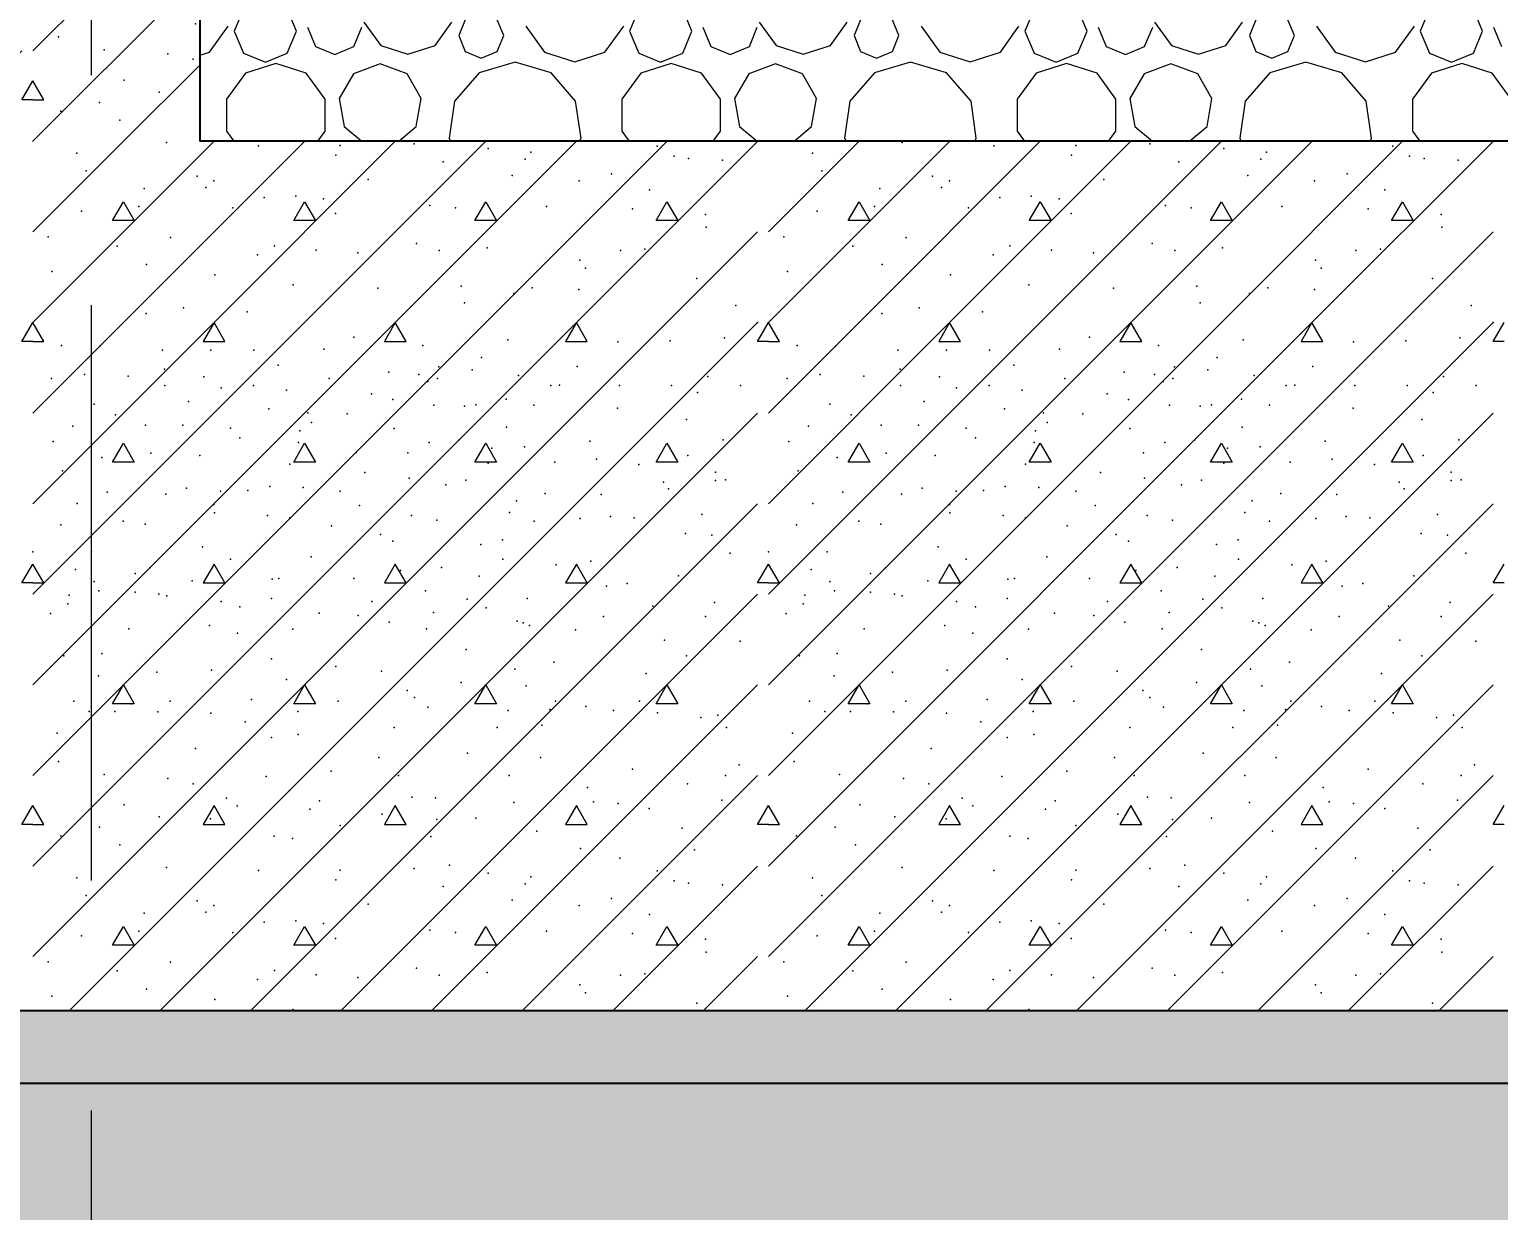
# Model space of a CAD drawing. Header units: millimetres. Extents: x 18162 to 7085488, y 72188 to 247925.
# Drawn here: x 4263528 to 4265555, y 98527 to 100157 of the extents above; entities that cross this region are included whole.
import ezdxf
from ezdxf.enums import TextEntityAlignment as Align

# ---------------------------------------------------------------- set-up
doc = ezdxf.new("R2010")
doc.units = ezdxf.units.MM
doc.header["$MEASUREMENT"] = 0
doc.linetypes.add('Double Dashed', pattern=[1093.611073, 529.166651, -211.666656, 141.111112, -211.666656])
for name, color, linetype in [('Drawing & Figure', 7, 'Continuous'), ('Structural - Bearing', 7, 'Continuous'), ('Structural - Grid', 7, 'Continuous')]:
    doc.layers.add(name, color=color, linetype=linetype)
doc.styles.add('GENERATED_STYLE_3', font='', dxfattribs={"width": 0.8})
doc.styles.get('GENERATED_STYLE_3').set_extended_font_data('ISOCPEUR MON')
doc.dimstyles.new('GENERATED_STYLE__12', dxfattribs={"dimtxt": 330.000007, "dimasz": 171, "dimexe": 0.18, "dimexo": 150, "dimgap": 0, "dimtad": 1, "dimdec": 0, "dimzin": 0, "dimdsep": 46, "dimtxsty": 'GENERATED_STYLE_3', "dimblk": 'ARROWHEAD_2', "dimblk1": 'ARROWHEAD_2', "dimblk2": 'ARROWHEAD_2', "dimcen": 0.09, "dimclrd": 13, "dimclre": 13, "dimclrt": 13, "dimadec": 0, "dimazin": 0, "dimtfac": 1, "dimtdec": 4, "dimtmove": 0, "dimatfit": 3, "dimfxl": 1, "dimtolj": 1, "dimtzin": 0, "dimarcsym": 0})

# ---------------------------------------------------------------- blocks, each defined once
blk = doc.blocks.new('*X1259', base_point=(4294986.6, 104752.7))
at = {"layer": 'Structural - Bearing', "color": 7, "linetype": 'Continuous', "lineweight": 9}
for p, q in [((4263463.1, 100198), (4263467.8, 100202.7)), ((4263532.8, 100127.6), (4263607.9, 100202.7)), ((4263532.9, 100002.7), (4263732.9, 100202.7)), ((4263463.1, 100073), (4263517.7, 100127.6)), ((4263657.9, 100002.7), (4263763.1, 100107.9)), ((4263517.7, 100060), (4263532.8, 100086)), ((4263547.9, 100060), (4263532.8, 100086)), ((4263532.8, 100060), (4263517.7, 100060)), ((4263532.8, 100060), (4263547.9, 100060))]:
    blk.add_line(p, q, dxfattribs=at)
for p in [(4263475.1, 100193.9), (4263566.1, 100186.2), (4263757.1, 100165), (4263492.2, 100142.4), (4263568, 100146.8), (4263473.5, 100127.5), (4263631, 100129), (4263719.2, 100123.4), (4263754.1, 100116.2), (4263468.6, 100093.4), (4263658.8, 100087.3), (4263707.2, 100070.3), (4263571.3, 100044.2), (4263624.8, 100056.4), (4263653, 100032)]:
    blk.add_point(p, dxfattribs=at)
blk = doc.blocks.new('*X1456', base_point=(4294986.6, 104752.7))
at = {"layer": 'Structural - Bearing', "color": 7, "linetype": 'Continuous', "lineweight": 9}
for p, q in [((4263532.8, 99877.6), (4263657.9, 100002.7)), ((4263532.8, 100002.6), (4263532.9, 100002.7)), ((4263532.8, 99752.6), (4263782.9, 100002.7)), ((4263657.8, 99752.6), (4263907.9, 100002.7)), ((4263782.8, 99752.6), (4264032.9, 100002.7)), ((4263907.8, 99752.6), (4264157.9, 100002.7)), ((4264032.8, 99752.6), (4264282.9, 100002.7)), ((4264157.8, 99752.6), (4264407.9, 100002.7)), ((4264282.8, 99752.6), (4264532.8, 100002.6)), ((4264547.9, 99877.6), (4264673, 100002.7)), ((4264547.9, 100002.6), (4264548, 100002.7)), ((4264547.9, 99752.6), (4264798, 100002.7)), ((4264672.9, 99752.6), (4264923, 100002.7)), ((4264797.9, 99752.6), (4265048, 100002.7)), ((4264922.9, 99752.6), (4265173, 100002.7)), ((4265047.9, 99752.6), (4265298, 100002.7)), ((4265172.9, 99752.6), (4265423, 100002.7)), ((4265297.9, 99752.6), (4265547.9, 100002.6)), ((4263642.7, 99893.3), (4263657.8, 99919.3)), ((4263657.8, 99919.3), (4263672.7, 99893.3)), ((4263892.7, 99893.3), (4263907.8, 99919.3)), ((4263907.8, 99919.3), (4263922.7, 99893.3)), ((4264142.7, 99893.3), (4264157.8, 99919.3)), ((4264157.8, 99919.3), (4264172.7, 99893.3)), ((4264392.7, 99893.3), (4264407.8, 99919.3)), ((4264407.8, 99919.3), (4264422.7, 99893.3)), ((4264657.8, 99893.3), (4264672.9, 99919.3)), ((4264672.9, 99919.3), (4264687.8, 99893.3)), ((4264907.8, 99893.3), (4264922.9, 99919.3)), ((4264922.9, 99919.3), (4264937.8, 99893.3)), ((4265157.8, 99893.3), (4265172.9, 99919.3)), ((4265172.9, 99919.3), (4265187.8, 99893.3)), ((4265407.8, 99893.3), (4265422.9, 99919.3)), ((4265422.9, 99919.3), (4265437.8, 99893.3)), ((4263672.7, 99893.3), (4263642.7, 99893.3)), ((4263922.7, 99893.3), (4263892.7, 99893.3)), ((4264172.7, 99893.3), (4264142.7, 99893.3)), ((4264422.7, 99893.3), (4264392.7, 99893.3)), ((4264407.8, 99752.6), (4264532.8, 99877.6)), ((4264687.8, 99893.3), (4264657.8, 99893.3)), ((4264937.8, 99893.3), (4264907.8, 99893.3)), ((4265187.8, 99893.3), (4265157.8, 99893.3)), ((4265437.8, 99893.3), (4265407.8, 99893.3)), ((4265422.9, 99752.6), (4265547.9, 99877.6)), ((4263517.7, 99726.6), (4263532.8, 99752.6)), ((4263532.8, 98877.6), (4264407.8, 99752.6)), ((4263532.8, 99002.6), (4264282.8, 99752.6)), ((4263532.8, 99627.6), (4263657.8, 99752.6)), ((4263532.8, 99127.6), (4264157.8, 99752.6)), ((4263532.8, 99252.6), (4264032.8, 99752.6)), ((4263532.8, 99377.6), (4263907.8, 99752.6)), ((4263532.8, 99502.6), (4263782.8, 99752.6)), ((4263547.9, 99726.6), (4263532.8, 99752.6)), ((4263582.9, 98802.7), (4264532.8, 99752.6)), ((4263782.8, 99752.6), (4263767.9, 99726.6)), ((4263797.9, 99726.6), (4263782.8, 99752.6)), ((4264032.8, 99752.6), (4264017.9, 99726.6)), ((4264047.9, 99726.6), (4264032.8, 99752.6)), ((4264282.8, 99752.6), (4264267.9, 99726.6)), ((4264297.9, 99726.6), (4264282.8, 99752.6)), ((4264532.8, 99726.6), (4264547.9, 99752.6)), ((4264547.9, 98877.6), (4265422.9, 99752.6)), ((4264547.9, 99002.6), (4265297.9, 99752.6)), ((4264547.9, 99627.6), (4264672.9, 99752.6)), ((4264547.9, 99127.6), (4265172.9, 99752.6)), ((4264547.9, 99252.6), (4265047.9, 99752.6)), ((4264547.9, 99377.6), (4264922.9, 99752.6)), ((4264547.9, 99502.6), (4264797.9, 99752.6)), ((4264563.1, 99726.6), (4264547.9, 99752.6)), ((4264598, 98802.7), (4265547.9, 99752.6)), ((4264797.9, 99752.6), (4264783, 99726.6)), ((4264813.1, 99726.6), (4264797.9, 99752.6)), ((4265047.9, 99752.6), (4265033, 99726.6)), ((4265063.1, 99726.6), (4265047.9, 99752.6)), ((4265297.9, 99752.6), (4265283, 99726.6)), ((4265313.1, 99726.6), (4265297.9, 99752.6)), ((4265547.9, 99726.6), (4265563.1, 99752.6)), ((4263532.8, 99726.6), (4263517.7, 99726.6)), ((4263532.8, 99726.6), (4263547.9, 99726.6)), ((4263767.9, 99726.6), (4263797.9, 99726.6)), ((4264017.9, 99726.6), (4264047.9, 99726.6)), ((4264267.9, 99726.6), (4264297.9, 99726.6)), ((4264547.9, 99726.6), (4264532.8, 99726.6)), ((4264547.9, 99726.6), (4264563.1, 99726.6)), ((4264783, 99726.6), (4264813.1, 99726.6)), ((4265033, 99726.6), (4265063.1, 99726.6)), ((4265283, 99726.6), (4265313.1, 99726.6)), ((4265563.1, 99726.6), (4265547.9, 99726.6)), ((4263707.9, 98802.7), (4264532.8, 99627.6)), ((4264723, 98802.7), (4265547.9, 99627.6)), ((4263642.7, 99560), (4263657.8, 99586)), ((4263657.8, 99586), (4263672.7, 99559.9)), ((4263892.7, 99560), (4263907.8, 99586)), ((4263907.8, 99586), (4263922.7, 99559.9)), ((4264142.7, 99560), (4264157.8, 99586)), ((4264157.8, 99586), (4264172.7, 99559.9)), ((4264392.7, 99560), (4264407.8, 99586)), ((4264407.8, 99586), (4264422.7, 99559.9)), ((4264657.8, 99560), (4264672.9, 99586)), ((4264672.9, 99586), (4264687.8, 99559.9)), ((4264907.8, 99560), (4264922.9, 99586)), ((4264922.9, 99586), (4264937.8, 99559.9)), ((4265157.8, 99560), (4265172.9, 99586)), ((4265172.9, 99586), (4265187.8, 99559.9)), ((4265407.8, 99560), (4265422.9, 99586)), ((4265422.9, 99586), (4265437.8, 99559.9)), ((4263672.7, 99559.9), (4263642.7, 99560)), ((4263922.7, 99559.9), (4263892.7, 99560)), ((4264172.7, 99559.9), (4264142.7, 99560)), ((4264422.7, 99559.9), (4264392.7, 99560)), ((4264687.8, 99559.9), (4264657.8, 99560)), ((4264937.8, 99559.9), (4264907.8, 99560)), ((4265187.8, 99559.9), (4265157.8, 99560)), ((4265437.8, 99559.9), (4265407.8, 99560)), ((4263832.9, 98802.7), (4264532.8, 99502.6)), ((4264848, 98802.7), (4265547.9, 99502.6)), ((4263517.7, 99393.3), (4263532.8, 99419.3)), ((4263547.9, 99393.3), (4263532.8, 99419.3)), ((4263782.8, 99419.3), (4263767.9, 99393.3)), ((4263797.9, 99393.3), (4263782.8, 99419.3)), ((4264032.8, 99419.3), (4264017.9, 99393.3)), ((4264047.9, 99393.3), (4264032.8, 99419.3)), ((4264282.8, 99419.3), (4264267.9, 99393.3)), ((4264297.9, 99393.3), (4264282.8, 99419.3)), ((4264532.8, 99393.3), (4264547.9, 99419.3)), ((4264563.1, 99393.3), (4264547.9, 99419.3)), ((4264797.9, 99419.3), (4264783, 99393.3)), ((4264813.1, 99393.3), (4264797.9, 99419.3)), ((4265047.9, 99419.3), (4265033, 99393.3)), ((4265063.1, 99393.3), (4265047.9, 99419.3)), ((4265297.9, 99419.3), (4265283, 99393.3)), ((4265313.1, 99393.3), (4265297.9, 99419.3)), ((4265547.9, 99393.3), (4265563.1, 99419.3)), ((4263532.8, 99393.3), (4263517.7, 99393.3)), ((4263532.8, 99393.3), (4263547.9, 99393.3)), ((4263767.9, 99393.3), (4263797.9, 99393.3)), ((4264017.9, 99393.3), (4264047.9, 99393.3)), ((4264267.9, 99393.3), (4264297.9, 99393.3)), ((4264547.9, 99393.3), (4264532.8, 99393.3)), ((4264547.9, 99393.3), (4264563.1, 99393.3)), ((4264783, 99393.3), (4264813.1, 99393.3)), ((4265033, 99393.3), (4265063.1, 99393.3)), ((4265283, 99393.3), (4265313.1, 99393.3)), ((4265563.1, 99393.3), (4265547.9, 99393.3)), ((4263957.9, 98802.7), (4264532.8, 99377.6)), ((4264973, 98802.7), (4265547.9, 99377.6)), ((4263642.7, 99226.6), (4263657.8, 99252.6)), ((4263657.8, 99252.6), (4263672.7, 99226.6)), ((4263892.7, 99226.6), (4263907.8, 99252.6)), ((4263907.8, 99252.6), (4263922.7, 99226.6)), ((4264082.9, 98802.7), (4264532.8, 99252.6)), ((4264142.7, 99226.6), (4264157.8, 99252.6)), ((4264157.8, 99252.6), (4264172.7, 99226.6)), ((4264392.7, 99226.6), (4264407.8, 99252.6)), ((4264407.8, 99252.6), (4264422.7, 99226.6)), ((4264657.8, 99226.6), (4264672.9, 99252.6)), ((4264672.9, 99252.6), (4264687.8, 99226.6)), ((4264907.8, 99226.6), (4264922.9, 99252.6)), ((4264922.9, 99252.6), (4264937.8, 99226.6)), ((4265098, 98802.7), (4265547.9, 99252.6)), ((4265157.8, 99226.6), (4265172.9, 99252.6)), ((4265172.9, 99252.6), (4265187.8, 99226.6)), ((4265407.8, 99226.6), (4265422.9, 99252.6)), ((4265422.9, 99252.6), (4265437.8, 99226.6)), ((4263672.7, 99226.6), (4263642.7, 99226.6)), ((4263922.7, 99226.6), (4263892.7, 99226.6)), ((4264172.7, 99226.6), (4264142.7, 99226.6)), ((4264422.7, 99226.6), (4264392.7, 99226.6)), ((4264687.8, 99226.6), (4264657.8, 99226.6)), ((4264937.8, 99226.6), (4264907.8, 99226.6)), ((4265187.8, 99226.6), (4265157.8, 99226.6)), ((4265437.8, 99226.6), (4265407.8, 99226.6)), ((4264207.9, 98802.7), (4264532.8, 99127.6)), ((4265223, 98802.7), (4265547.9, 99127.6)), ((4263517.7, 99060), (4263532.8, 99086)), ((4263547.9, 99060), (4263532.8, 99086)), ((4263782.8, 99086), (4263767.9, 99059.9)), ((4263797.9, 99060), (4263782.8, 99086)), ((4264032.8, 99086), (4264017.9, 99059.9)), ((4264047.9, 99060), (4264032.8, 99086)), ((4264282.8, 99086), (4264267.9, 99059.9)), ((4264297.9, 99060), (4264282.8, 99086)), ((4264532.8, 99060), (4264547.9, 99086)), ((4264563.1, 99060), (4264547.9, 99086)), ((4264797.9, 99086), (4264783, 99059.9)), ((4264813.1, 99060), (4264797.9, 99086)), ((4265047.9, 99086), (4265033, 99059.9)), ((4265063.1, 99060), (4265047.9, 99086)), ((4265297.9, 99086), (4265283, 99059.9)), ((4265313.1, 99060), (4265297.9, 99086)), ((4265547.9, 99060), (4265563.1, 99086)), ((4263532.8, 99059.9), (4263517.7, 99060)), ((4263532.8, 99059.9), (4263547.9, 99060)), ((4263767.9, 99059.9), (4263797.9, 99060)), ((4264017.9, 99059.9), (4264047.9, 99060)), ((4264267.9, 99059.9), (4264297.9, 99060)), ((4264547.9, 99059.9), (4264532.8, 99060)), ((4264547.9, 99059.9), (4264563.1, 99060)), ((4264783, 99059.9), (4264813.1, 99060)), ((4265033, 99059.9), (4265063.1, 99060)), ((4265283, 99059.9), (4265313.1, 99060)), ((4265563.1, 99059.9), (4265547.9, 99060)), ((4264332.9, 98802.7), (4264532.8, 99002.6)), ((4265348, 98802.7), (4265547.9, 99002.6)), ((4263642.7, 98893.3), (4263657.8, 98919.3)), ((4263657.8, 98919.3), (4263672.7, 98893.3)), ((4263892.7, 98893.3), (4263907.8, 98919.3)), ((4263907.8, 98919.3), (4263922.7, 98893.3)), ((4264142.7, 98893.3), (4264157.8, 98919.3)), ((4264157.8, 98919.3), (4264172.7, 98893.3)), ((4264392.7, 98893.3), (4264407.8, 98919.3)), ((4264407.8, 98919.3), (4264422.7, 98893.3)), ((4264657.8, 98893.3), (4264672.9, 98919.3)), ((4264672.9, 98919.3), (4264687.8, 98893.3)), ((4264907.8, 98893.3), (4264922.9, 98919.3)), ((4264922.9, 98919.3), (4264937.8, 98893.3)), ((4265157.8, 98893.3), (4265172.9, 98919.3)), ((4265172.9, 98919.3), (4265187.8, 98893.3)), ((4265407.8, 98893.3), (4265422.9, 98919.3)), ((4265422.9, 98919.3), (4265437.8, 98893.3)), ((4263672.7, 98893.3), (4263642.7, 98893.3)), ((4263922.7, 98893.3), (4263892.7, 98893.3)), ((4264172.7, 98893.3), (4264142.7, 98893.3)), ((4264422.7, 98893.3), (4264392.7, 98893.3)), ((4264687.8, 98893.3), (4264657.8, 98893.3)), ((4264937.8, 98893.3), (4264907.8, 98893.3)), ((4265187.8, 98893.3), (4265157.8, 98893.3)), ((4265437.8, 98893.3), (4265407.8, 98893.3)), ((4264457.9, 98802.7), (4264532.8, 98877.6)), ((4265473, 98802.7), (4265547.9, 98877.6))]:
    blk.add_line(p, q, dxfattribs=at)
for p in [(4263717.4, 100000.9), (4264059.1, 99999.2), (4264732.5, 100000.9), (4265074.2, 99999.2), (4263593.6, 99986.2), (4263844, 99996.6), (4263950.9, 99983.8), (4263957, 99996.9), (4264161, 99993), (4264212.2, 99978.1), (4264219.8, 99987.8), (4264394.4, 99996.1), (4264417.6, 99982.2), (4264437.7, 99979.1), (4264484.5, 99976.9), (4264608.7, 99986.2), (4264859.1, 99996.6), (4264966, 99983.8), (4264972.2, 99996.9), (4265176.2, 99993), (4265227.3, 99978.1), (4265235, 99987.8), (4265409.5, 99996.1), (4265432.7, 99982.2), (4265452.8, 99979.1), (4265499.6, 99976.9), (4263606.3, 99962.1), (4264099.2, 99974.5), (4264331.2, 99957.9), (4264621.4, 99962.1), (4265114.4, 99974.5), (4265346.3, 99957.9), (4263686.2, 99937.5), (4263759.3, 99954.4), (4263771.6, 99939), (4263782.4, 99948.2), (4263995.7, 99949.8), (4264194.1, 99955.4), (4264286.5, 99948.3), (4264701.4, 99937.5), (4264774.4, 99954.4), (4264786.8, 99939), (4264797.6, 99948.2), (4265010.8, 99949.8), (4265209.3, 99955.4), (4265301.6, 99948.3), (4263852, 99925), (4263895.5, 99926.8), (4263933.9, 99923.5), (4264383.6, 99935.9), (4264867.1, 99925), (4264910.6, 99926.8), (4264949, 99923.5), (4265398.7, 99935.9), (4263600.1, 99906.4), (4263678.9, 99912.7), (4263808.7, 99911.1), (4263950.6, 99902.9), (4264080.7, 99914.2), (4264116.2, 99911.1), (4264241.4, 99912.7), (4264360.4, 99909.6), (4264460.8, 99901.9), (4264615.2, 99906.4), (4264694, 99912.7), (4264823.8, 99911.1), (4264965.7, 99902.9), (4265095.8, 99914.2), (4265131.4, 99911.1), (4265256.5, 99912.7), (4265375.5, 99909.6), (4265476, 99901.9), (4264462.1, 99884), (4265477.2, 99884), (4263554, 99870.7), (4263649.3, 99857.8), (4263722.7, 99869.9), (4263866.1, 99858.4), (4264062.1, 99861.7), (4264159.5, 99855.5), (4264569.1, 99870.7), (4264664.4, 99857.8), (4264737.9, 99869.9), (4264881.2, 99858.4), (4265077.3, 99861.7), (4265174.6, 99855.5), (4263842.7, 99846.2), (4263923.6, 99852.6), (4263981.4, 99848.8), (4264093.6, 99852), (4264093.6, 99852), (4264287.8, 99838.5), (4264343.5, 99852), (4264377.4, 99854), (4264857.8, 99846.2), (4264938.7, 99852.6), (4264996.5, 99848.8), (4265108.7, 99852), (4265108.7, 99852), (4265302.9, 99838.5), (4265358.6, 99852), (4265392.5, 99854), (4263559.1, 99823), (4263689.8, 99832.7), (4263783.9, 99818.4), (4264295.5, 99827.7), (4264574.3, 99823), (4264704.9, 99832.7), (4264799, 99818.4), (4265310.6, 99827.7), (4263892.2, 99804.5), (4264008.8, 99799.9), (4264124, 99803), (4264221.9, 99800.7), (4264286.2, 99798.3), (4264449.2, 99813.5), (4264907.3, 99804.5), (4265023.9, 99799.9), (4265139.1, 99803), (4265237, 99800.7), (4265301.3, 99798.3), (4265464.4, 99813.5), (4264128.6, 99779.8), (4264196.5, 99792.7), (4264502.7, 99776.2), (4265143.7, 99779.8), (4265211.6, 99792.7), (4265517.8, 99776.2), (4263689.2, 99765.1), (4263740.7, 99772.8), (4263828.3, 99767.6), (4264704.3, 99765.1), (4264755.8, 99772.8), (4264843.4, 99767.6), (4263532.8, 99752.6), (4263532.8, 99752.6), (4263532.8, 99752.6), (4264532.8, 99752.6), (4264532.8, 99752.6), (4264532.8, 99752.6), (4264547.9, 99752.6), (4264547.9, 99752.6), (4264547.9, 99752.6), (4265547.9, 99752.6), (4265547.9, 99752.6), (4265547.9, 99752.6), (4263572.4, 99720.9), (4263625, 99719.8), (4263711.5, 99714.5), (4263778.5, 99714.5), (4263837.7, 99714.5), (4263934.3, 99715.8), (4263975.6, 99732.5), (4264070.9, 99720.9), (4264188, 99728.6), (4264340, 99726), (4264412.2, 99727.2), (4264487.1, 99731.7), (4264587.6, 99720.9), (4264640.2, 99719.8), (4264726.6, 99714.5), (4264793.6, 99714.5), (4264852.8, 99714.5), (4264949.4, 99715.8), (4264990.7, 99732.5), (4265086, 99720.9), (4265203.2, 99728.6), (4265355.1, 99726), (4265427.3, 99727.2), (4265502.2, 99731.7), (4263871.2, 99693.9), (4264151.9, 99704.2), (4264886.3, 99693.9), (4265167.1, 99704.2), (4263558.4, 99675.5), (4263604.2, 99680.7), (4263664.2, 99678.7), (4263714.4, 99688.4), (4263768.6, 99677.6), (4263941.6, 99675.5), (4264023.8, 99684.1), (4264065.2, 99680.7), (4264091, 99675.5), (4264093.1, 99691.5), (4264139, 99687.4), (4264203, 99679.4), (4264284, 99692), (4264464.4, 99678.1), (4264573.6, 99675.5), (4264619.3, 99680.7), (4264679.3, 99678.7), (4264729.6, 99688.4), (4264783.7, 99677.6), (4264956.7, 99675.5), (4265038.9, 99684.1), (4265080.4, 99680.7), (4265106.1, 99675.5), (4265108.2, 99691.5), (4265154.2, 99687.4), (4265218.1, 99679.4), (4265299.1, 99692), (4265479.5, 99678.1), (4263714.9, 99665.9), (4263792.4, 99662.6), (4263837.3, 99665.9), (4263882.8, 99659.1), (4264000.1, 99654.3), (4264077.6, 99671.4), (4264247.4, 99665.9), (4264259.4, 99666), (4264342.1, 99665.9), (4264414.2, 99665.9), (4264450, 99656), (4264509.2, 99665.8), (4264730.1, 99665.9), (4264807.5, 99662.6), (4264852.4, 99665.9), (4264897.9, 99659.1), (4265015.2, 99654.3), (4265092.7, 99671.4), (4265262.5, 99665.9), (4265274.5, 99666), (4265357.2, 99665.9), (4265429.3, 99665.9), (4265465.1, 99656), (4265524.3, 99665.8), (4263617.5, 99639.8), (4263747.6, 99643.7), (4263858.3, 99633.4), (4264029.5, 99646.6), (4264086.2, 99638.5), (4264128.6, 99637.4), (4264144, 99639), (4264185.8, 99646.7), (4264224, 99638.5), (4264339.5, 99634.3), (4264632.6, 99639.8), (4264762.7, 99643.7), (4264873.4, 99633.4), (4265044.6, 99646.6), (4265101.4, 99638.5), (4265143.7, 99637.4), (4265159.2, 99639), (4265200.9, 99646.7), (4265239.2, 99638.5), (4265354.6, 99634.3), (4263646.7, 99625.3), (4263912.2, 99628.2), (4263917.3, 99614.6), (4263966.3, 99626.6), (4264434.6, 99618.9), (4264661.8, 99625.3), (4264927.4, 99628.2), (4264932.4, 99614.6), (4264981.5, 99626.6), (4265449.7, 99618.9), (4263587.9, 99609.8), (4263688.2, 99611.2), (4263739.9, 99610.8), (4263805.6, 99606.9), (4263818.5, 99593.4), (4263901.4, 99603.4), (4264031.2, 99606.5), (4264186.5, 99608.2), (4264603, 99609.8), (4264703.3, 99611.2), (4264755, 99610.8), (4264820.7, 99606.9), (4264833.6, 99593.4), (4264916.6, 99603.4), (4265046.4, 99606.5), (4265201.6, 99608.2), (4263560.8, 99588.3), (4263695.4, 99572.2), (4263899.5, 99587), (4263978.7, 99573.5), (4264050.2, 99572.8), (4264079.8, 99587), (4264121, 99590.8), (4264166.1, 99579.3), (4264211.2, 99581.2), (4264301.2, 99588.9), (4264485.5, 99590.9), (4264576, 99588.3), (4264710.5, 99572.2), (4264914.7, 99587), (4264993.8, 99573.5), (4265065.3, 99572.8), (4265094.9, 99587), (4265136.2, 99590.8), (4265181.2, 99579.3), (4265226.4, 99581.2), (4265316.3, 99588.9), (4265500.6, 99590.9), (4263627.8, 99566.4), (4263763, 99569), (4263887.5, 99557.1), (4264160.9, 99558.7), (4264252.9, 99559.9), (4264310.8, 99564.2), (4264369.1, 99556.9), (4264436.5, 99569), (4264642.9, 99566.4), (4264778.1, 99569), (4264902.7, 99557.1), (4265176.1, 99558.7), (4265268, 99559.9), (4265325.9, 99564.2), (4265384.3, 99556.9), (4265451.6, 99569), (4263573.8, 99547.8), (4263991, 99545.8), (4264051.9, 99537.7), (4264130.2, 99534.9), (4264403, 99532.3), (4264474.7, 99546.2), (4264474.9, 99534.5), (4264488.7, 99535.4), (4264589, 99547.8), (4265006.1, 99545.8), (4265067, 99537.7), (4265145.4, 99534.9), (4265418.1, 99532.3), (4265489.9, 99546.2), (4265490, 99534.5), (4265503.8, 99535.4), (4263635.3, 99518.5), (4263716.2, 99515.8), (4263745, 99523.9), (4263791.7, 99520), (4263829.6, 99521), (4263859.6, 99526.5), (4263906, 99525.2), (4263957, 99519.7), (4264102.6, 99528.8), (4264239.9, 99516.9), (4264317.1, 99515.3), (4264409.8, 99523.1), (4264650.5, 99518.5), (4264731.4, 99515.8), (4264760.1, 99523.9), (4264806.8, 99520), (4264844.7, 99521), (4264874.7, 99526.5), (4264921.1, 99525.2), (4264972.2, 99519.7), (4265117.7, 99528.8), (4265255, 99516.9), (4265332.2, 99515.3), (4265425, 99523.1), (4263593.9, 99503), (4263782.4, 99501.4), (4263983.6, 99500.2), (4264190.4, 99490.6), (4264200.4, 99506.8), (4264609, 99503), (4264797.6, 99501.4), (4264998.8, 99500.2), (4265205.5, 99490.6), (4265215.6, 99506.8), (4263571.3, 99473.6), (4263657.3, 99478.3), (4263687.9, 99474.6), (4263783.2, 99490.1), (4263856.4, 99486.4), (4263887.5, 99482.9), (4263944.9, 99471.9), (4264055.3, 99486.5), (4264090.4, 99480), (4264224.4, 99478.3), (4264288, 99482.3), (4264330.1, 99484.8), (4264362.7, 99483.2), (4264362.7, 99483.2), (4264455.8, 99487.8), (4264586.4, 99473.6), (4264672.4, 99478.3), (4264703, 99474.6), (4264798.3, 99490.1), (4264871.6, 99486.4), (4264902.7, 99482.9), (4264960, 99471.9), (4265070.5, 99486.5), (4265105.5, 99480), (4265239.5, 99478.3), (4265303.1, 99482.3), (4265345.3, 99484.8), (4265377.9, 99483.2), (4265377.9, 99483.2), (4265471, 99487.8), (4264012.5, 99460.1), (4264029.7, 99451.1), (4264181, 99452.6), (4264433.5, 99461.7), (4264469.9, 99459.3), (4265027.6, 99460.1), (4265044.8, 99451.1), (4265196.1, 99452.6), (4265448.6, 99461.7), (4265485.1, 99459.3), (4263532.8, 99436.3), (4263613.6, 99436.3), (4263766.7, 99443), (4264150.9, 99446.2), (4264494.9, 99434.4), (4264547.9, 99436.3), (4264628.8, 99436.3), (4264781.9, 99443), (4265166, 99446.2), (4265510.1, 99434.4), (4263591.7, 99411.9), (4263694.1, 99413.9), (4263805.5, 99426), (4263917, 99429.1), (4264039.9, 99410.6), (4264096.6, 99414.4), (4264181.5, 99426), (4264254.9, 99418.3), (4264302.6, 99423.4), (4264606.9, 99411.9), (4264709.2, 99413.9), (4264820.6, 99426), (4264932.1, 99429.1), (4265055, 99410.6), (4265111.7, 99414.4), (4265196.7, 99426), (4265270.1, 99418.3), (4265317.7, 99423.4), (4263617.5, 99395.1), (4263673.8, 99406.3), (4263752.7, 99396.4), (4263863, 99398.6), (4263872.1, 99399.4), (4263975.6, 99399.4), (4264148.7, 99402.5), (4264352.8, 99392.5), (4264423.6, 99403.1), (4264632.6, 99395.1), (4264688.9, 99406.3), (4264767.8, 99396.4), (4264878.2, 99398.6), (4264887.2, 99399.4), (4264990.7, 99399.4), (4265163.8, 99402.5), (4265367.9, 99392.5), (4265438.7, 99403.1), (4263583.1, 99376.3), (4263623.9, 99382.2), (4263673.8, 99380.7), (4263706.7, 99377.8), (4263717.5, 99375.5), (4263862.2, 99371.9), (4264074.7, 99382.2), (4264132, 99371), (4264215, 99371.9), (4264324.5, 99388.7), (4264598.2, 99376.3), (4264639.1, 99382.2), (4264688.9, 99380.7), (4264721.8, 99377.8), (4264732.6, 99375.5), (4264877.3, 99371.9), (4265089.8, 99382.2), (4265147.1, 99371), (4265230.2, 99371.9), (4265339.6, 99388.7), (4263557, 99351.3), (4263580.9, 99364.6), (4263792.4, 99367.8), (4263818.5, 99360.3), (4263927.7, 99351.5), (4263981.8, 99348.4), (4264000.6, 99367.8), (4264085.8, 99352.3), (4264158.4, 99359.1), (4264388.4, 99361.4), (4264473.4, 99366.4), (4264572.1, 99351.3), (4264596, 99364.6), (4264807.5, 99367.8), (4264833.6, 99360.3), (4264942.8, 99351.5), (4264996.9, 99348.4), (4265015.8, 99367.8), (4265100.9, 99352.3), (4265173.5, 99359.1), (4265403.5, 99361.4), (4265488.6, 99366.4), (4263665, 99329.9), (4263776.3, 99334.5), (4263891.7, 99329.4), (4264024.5, 99339.1), (4264076.1, 99329.9), (4264201.2, 99340.7), (4264209.4, 99338.1), (4264218.2, 99334.5), (4264281.6, 99328.4), (4264320.2, 99347.1), (4264460.8, 99346.9), (4264680.1, 99329.9), (4264791.4, 99334.5), (4264906.8, 99329.4), (4265039.6, 99339.1), (4265091.2, 99329.9), (4265216.3, 99340.7), (4265224.6, 99338.1), (4265233.3, 99334.5), (4265296.7, 99328.4), (4265335.3, 99347.1), (4265476, 99346.9), (4263815, 99323.9), (4264404.2, 99314.2), (4264508.7, 99312.9), (4264830.1, 99323.9), (4265419.3, 99314.2), (4265523.9, 99312.9), (4263575.4, 99292.8), (4263627.8, 99296), (4263862.2, 99288.4), (4264130.5, 99301.3), (4264434.6, 99292.8), (4264590.5, 99292.8), (4264642.9, 99296), (4264877.4, 99288.4), (4265145.6, 99301.3), (4265449.7, 99292.8), (4263703.8, 99270.2), (4263779.4, 99272.7), (4263950.8, 99278), (4264014.1, 99271.5), (4264197.9, 99274.5), (4264251.8, 99284.1), (4264378.9, 99268.1), (4264718.9, 99270.2), (4264794.5, 99272.7), (4264965.9, 99278), (4265029.3, 99271.5), (4265213.1, 99274.5), (4265266.9, 99284.1), (4265394.1, 99268.1), (4263623.3, 99265), (4263882.8, 99259.9), (4264123.6, 99256), (4264213.6, 99251.1), (4264638.4, 99265), (4264897.9, 99259.9), (4265138.7, 99256), (4265228.7, 99251.1), (4263589.3, 99230.1), (4263722.2, 99230.1), (4263834.7, 99232.5), (4263954, 99230.1), (4264049.4, 99244.9), (4264059.2, 99235.4), (4264253.8, 99230.1), (4264369.7, 99230.1), (4264604.4, 99230.1), (4264737.3, 99230.1), (4264849.8, 99232.5), (4264969.1, 99230.1), (4265064.5, 99244.9), (4265074.3, 99235.4), (4265268.9, 99230.1), (4265384.8, 99230.1), (4263610.6, 99215.8), (4263645.8, 99216.1), (4263669, 99226.4), (4263705.2, 99215.6), (4263778.5, 99213.5), (4263898.2, 99216.1), (4264077.9, 99221.9), (4264188.9, 99217.1), (4264246, 99218.6), (4264295.9, 99222.8), (4264334.1, 99217.1), (4264394.8, 99214), (4264454.7, 99207.8), (4264478.1, 99210.8), (4264625.8, 99215.8), (4264661, 99216.1), (4264684.1, 99226.4), (4264720.3, 99215.6), (4264793.6, 99213.5), (4264913.4, 99216.1), (4265093.1, 99221.9), (4265204, 99217.1), (4265261.2, 99218.6), (4265311, 99222.8), (4265349.2, 99217.1), (4265409.9, 99214), (4265469.8, 99207.8), (4265493.2, 99210.8), (4263566.1, 99186.2), (4263825.7, 99201.6), (4264031.2, 99193.9), (4264173.4, 99194), (4264235.2, 99197), (4264490.2, 99193.9), (4264581.2, 99186.2), (4264840.8, 99201.6), (4265046.4, 99193.9), (4265188.6, 99194), (4265250.3, 99197), (4265505.3, 99193.9), (4263862.2, 99180.1), (4263898.7, 99184.3), (4264877.4, 99180.1), (4264913.9, 99184.3), (4263568, 99146.7), (4263757.1, 99165), (4264010.3, 99152.2), (4264132.7, 99158.6), (4264233.5, 99152.2), (4264583.2, 99146.7), (4264772.2, 99165), (4265025.5, 99152.2), (4265147.8, 99158.6), (4265248.7, 99152.2), (4263631, 99129), (4263854.7, 99126.4), (4263944.6, 99133.7), (4264037.4, 99127.5), (4264190.1, 99127.4), (4264360.2, 99136.1), (4264488.7, 99127.5), (4264507.3, 99142.4), (4264646.1, 99129), (4264869.9, 99126.4), (4264959.7, 99133.7), (4265052.5, 99127.5), (4265205.2, 99127.4), (4265375.3, 99136.1), (4265503.8, 99127.5), (4265522.4, 99142.4), (4263719.2, 99123.4), (4263754.1, 99116.2), (4263886, 99105.8), (4264298.1, 99111), (4264436, 99116.2), (4264734.4, 99123.4), (4264769.2, 99116.2), (4264901.1, 99105.8), (4265313.3, 99111), (4265451.1, 99116.2), (4263658.8, 99087.3), (4263800, 99096.3), (4263814.8, 99085.9), (4263928.5, 99092.4), (4264055.9, 99097.6), (4264088.4, 99096.6), (4264196.6, 99090.4), (4264306.5, 99091.2), (4264340.3, 99088.8), (4264483.7, 99093.4), (4264673.9, 99087.3), (4264815.1, 99096.3), (4264829.9, 99085.9), (4264943.6, 99092.4), (4265071, 99097.6), (4265103.5, 99096.6), (4265211.7, 99090.4), (4265321.6, 99091.2), (4265355.4, 99088.8), (4265498.9, 99093.4), (4263707.2, 99070.3), (4263778, 99067.8), (4263915, 99080.9), (4264015, 99074.1), (4264090.4, 99066.7), (4264144, 99068.7), (4264383.3, 99081.8), (4264722.3, 99070.3), (4264793.1, 99067.8), (4264930.1, 99080.9), (4265030.1, 99074.1), (4265105.6, 99066.7), (4265159.2, 99068.7), (4265398.4, 99081.8), (4263624.8, 99056.4), (4263957, 99058.7), (4264228.1, 99050.6), (4264428.7, 99055.1), (4264428.7, 99055.1), (4264639.9, 99056.4), (4264972.2, 99058.7), (4265243.3, 99050.6), (4265443.8, 99055.1), (4265443.8, 99055.1), (4263571.3, 99044.2), (4263653, 99032), (4263865.9, 99043.9), (4263891.2, 99040.5), (4264082, 99043.2), (4264288.3, 99026.6), (4264446, 99025), (4264586.4, 99044.2), (4264668.1, 99032), (4264881, 99043.9), (4264906.3, 99040.5), (4265097.1, 99043.2), (4265303.4, 99026.6), (4265461.2, 99025), (4264107.5, 99003.7), (4264343, 99013.7), (4265122.6, 99003.7), (4265358.1, 99013.7), (4263593.6, 98986.2), (4263717.4, 99000.8), (4263844, 98996.5), (4263950.9, 98983.8), (4263957, 98996.8), (4264059.1, 98999.2), (4264161, 98993), (4264219.8, 98987.7), (4264394.4, 98996.1), (4264608.7, 98986.2), (4264732.5, 99000.8), (4264859.1, 98996.5), (4264966, 98983.8), (4264972.2, 98996.8), (4265074.2, 98999.2), (4265176.2, 98993), (4265235, 98987.7), (4265409.5, 98996.1), (4264099.2, 98974.5), (4264212.2, 98978.1), (4264417.6, 98982.2), (4264437.7, 98979.1), (4264484.5, 98976.9), (4265114.4, 98974.5), (4265227.3, 98978.1), (4265432.7, 98982.2), (4265452.8, 98979.1), (4265499.6, 98976.9), (4263606.3, 98962.1), (4263759.3, 98954.4), (4263782.4, 98948.2), (4263995.7, 98949.8), (4264194.1, 98955.4), (4264286.5, 98948.3), (4264331.2, 98957.9), (4264621.4, 98962.1), (4264774.4, 98954.4), (4264797.6, 98948.2), (4265010.8, 98949.8), (4265209.3, 98955.4), (4265301.6, 98948.3), (4265346.3, 98957.9), (4263686.2, 98937.5), (4263771.6, 98938.9), (4263852, 98925), (4263895.5, 98926.8), (4263933.9, 98923.5), (4264383.6, 98935.9), (4264701.4, 98937.5), (4264786.8, 98938.9), (4264867.1, 98925), (4264910.6, 98926.8), (4264949, 98923.5), (4265398.7, 98935.9), (4263600.1, 98906.4), (4263678.9, 98912.7), (4263808.7, 98911.1), (4263950.6, 98902.8), (4264080.7, 98914.2), (4264116.2, 98911.1), (4264241.4, 98912.7), (4264360.4, 98909.6), (4264615.2, 98906.4), (4264694, 98912.7), (4264823.8, 98911.1), (4264965.7, 98902.8), (4265095.8, 98914.2), (4265131.4, 98911.1), (4265256.5, 98912.7), (4265375.5, 98909.6), (4264460.8, 98901.9), (4264462.1, 98884), (4265476, 98901.9), (4265477.2, 98884), (4263554, 98870.6), (4263722.7, 98869.9), (4264569.1, 98870.6), (4264737.9, 98869.9), (4263649.3, 98857.8), (4263842.7, 98846.2), (4263866.1, 98858.4), (4263923.6, 98852.6), (4263981.4, 98848.7), (4264062.1, 98861.7), (4264093.6, 98851.9), (4264093.6, 98851.9), (4264159.5, 98855.5), (4264343.5, 98851.9), (4264377.4, 98853.9), (4264664.4, 98857.8), (4264857.8, 98846.2), (4264881.2, 98858.4), (4264938.7, 98852.6), (4264996.5, 98848.7), (4265077.3, 98861.7), (4265108.7, 98851.9), (4265108.7, 98851.9), (4265174.6, 98855.5), (4265358.6, 98851.9), (4265392.5, 98853.9), (4263559.1, 98823), (4263689.8, 98832.7), (4264287.8, 98838.5), (4264295.5, 98827.7), (4264574.3, 98823), (4264704.9, 98832.7), (4265302.9, 98838.5), (4265310.6, 98827.7), (4263783.9, 98818.4), (4263892.2, 98804.5), (4264124, 98803), (4264449.2, 98813.5), (4264799, 98818.4), (4264907.3, 98804.5), (4265139.1, 98803), (4265464.4, 98813.5)]:
    blk.add_point(p, dxfattribs=at)
blk = doc.blocks.new('*X1492', base_point=(4294986.6, 104752.7))
at = {"layer": 'Structural - Bearing', "color": 7, "linetype": 'Continuous', "lineweight": 9}
for p, q in [((4263823.3, 100185), (4263810.7, 100154.7)), ((4263896.5, 100154.7), (4263883.9, 100185)), ((4264368.8, 100185), (4264356.3, 100154.7)), ((4264442, 100154.7), (4264429.5, 100185)), ((4264914.4, 100185), (4264901.8, 100154.7)), ((4264987.6, 100154.7), (4264975, 100185)), ((4265459.9, 100185), (4265447.4, 100154.7)), ((4265533.1, 100154.7), (4265520.6, 100185)), ((4263776.7, 100125.9), (4263802.5, 100161.4)), ((4263911.7, 100160), (4263922.7, 100133.4)), ((4263975.9, 100133.4), (4263986.9, 100160)), ((4263989.7, 100166.9), (4264012.9, 100135)), ((4264087.9, 100135), (4264111.1, 100166.9)), ((4264129.5, 100170.4), (4264120.4, 100148.5)), ((4264182.5, 100148.5), (4264173.4, 100170.4)), ((4264213.1, 100161.4), (4264238.9, 100125.9)), ((4264322.3, 100125.9), (4264348.1, 100161.4)), ((4264457.3, 100160), (4264468.3, 100133.4)), ((4264521.5, 100133.4), (4264532.5, 100160)), ((4264535.2, 100166.9), (4264558.4, 100135)), ((4264633.5, 100135), (4264656.6, 100166.9)), ((4264675.1, 100170.4), (4264666, 100148.5)), ((4264728, 100148.5), (4264718.9, 100170.4)), ((4264758.7, 100161.4), (4264784.4, 100125.9)), ((4264867.9, 100125.9), (4264893.6, 100161.4)), ((4265002.8, 100160), (4265013.8, 100133.4)), ((4265067, 100133.4), (4265078.1, 100160)), ((4265080.8, 100166.9), (4265104, 100135)), ((4265179, 100135), (4265202.2, 100166.9)), ((4265220.6, 100170.4), (4265211.5, 100148.5)), ((4265273.6, 100148.5), (4265264.5, 100170.4)), ((4265304.2, 100161.4), (4265330, 100125.9)), ((4265413.4, 100125.9), (4265439.2, 100161.4)), ((4265548.4, 100160), (4265559.4, 100133.4)), ((4263810.7, 100154.7), (4263823.3, 100124.4)), ((4263883.9, 100124.4), (4263896.5, 100154.7)), ((4264120.4, 100148.5), (4264129.5, 100126.5)), ((4264173.4, 100126.5), (4264182.5, 100148.5)), ((4264356.3, 100154.7), (4264368.8, 100124.4)), ((4264429.5, 100124.4), (4264442, 100154.7)), ((4264666, 100148.5), (4264675.1, 100126.5)), ((4264718.9, 100126.5), (4264728, 100148.5)), ((4264901.8, 100154.7), (4264914.4, 100124.4)), ((4264975, 100124.4), (4264987.6, 100154.7)), ((4265211.5, 100148.5), (4265220.6, 100126.5)), ((4265264.5, 100126.5), (4265273.6, 100148.5)), ((4265447.4, 100154.7), (4265459.9, 100124.4)), ((4265520.6, 100124.4), (4265533.1, 100154.7)), ((4263763.1, 100121.5), (4263776.7, 100125.9)), ((4263823.3, 100124.4), (4263853.6, 100111.8)), ((4263853.6, 100111.8), (4263883.9, 100124.4)), ((4263922.7, 100133.4), (4263949.3, 100122.4)), ((4263949.3, 100122.4), (4263975.9, 100133.4)), ((4264012.9, 100135), (4264050.4, 100122.8)), ((4264050.4, 100122.8), (4264087.9, 100135)), ((4264129.5, 100126.5), (4264151.4, 100117.5)), ((4264151.4, 100117.5), (4264173.4, 100126.5)), ((4264238.9, 100125.9), (4264280.6, 100112.4)), ((4264280.6, 100112.4), (4264322.3, 100125.9)), ((4264368.8, 100124.4), (4264399.1, 100111.8)), ((4264399.1, 100111.8), (4264429.5, 100124.4)), ((4264468.3, 100133.4), (4264494.9, 100122.4)), ((4264494.9, 100122.4), (4264521.5, 100133.4)), ((4264558.4, 100135), (4264595.9, 100122.8)), ((4264595.9, 100122.8), (4264633.5, 100135)), ((4264675.1, 100126.5), (4264697, 100117.5)), ((4264697, 100117.5), (4264718.9, 100126.5)), ((4264784.4, 100125.9), (4264826.2, 100112.4)), ((4264826.2, 100112.4), (4264867.9, 100125.9)), ((4264914.4, 100124.4), (4264944.7, 100111.8)), ((4264944.7, 100111.8), (4264975, 100124.4)), ((4265013.8, 100133.4), (4265040.4, 100122.4)), ((4265040.4, 100122.4), (4265067, 100133.4)), ((4265104, 100135), (4265141.5, 100122.8)), ((4265141.5, 100122.8), (4265179, 100135)), ((4265220.6, 100126.5), (4265242.6, 100117.5)), ((4265242.6, 100117.5), (4265264.5, 100126.5)), ((4265330, 100125.9), (4265371.7, 100112.4)), ((4265371.7, 100112.4), (4265413.4, 100125.9)), ((4265459.9, 100124.4), (4265490.3, 100111.8)), ((4265490.3, 100111.8), (4265520.6, 100124.4)), ((4263868.1, 100110.2), (4263826, 100096.6)), ((4263910.1, 100096.6), (4263868.1, 100110.2)), ((4264012.1, 100109.4), (4263975.1, 100096)), ((4264049.1, 100096), (4264012.1, 100109.4)), ((4264198.3, 100111.8), (4264148.6, 100097.2)), ((4264247.9, 100097.2), (4264198.3, 100111.8)), ((4264413.6, 100110.2), (4264371.6, 100096.6)), ((4264455.7, 100096.6), (4264413.6, 100110.2)), ((4264557.7, 100109.4), (4264520.7, 100096)), ((4264594.7, 100096), (4264557.7, 100109.4)), ((4264743.8, 100111.8), (4264694.2, 100097.2)), ((4264793.5, 100097.2), (4264743.8, 100111.8)), ((4264959.2, 100110.2), (4264917.1, 100096.6)), ((4265001.3, 100096.6), (4264959.2, 100110.2)), ((4265103.2, 100109.4), (4265066.3, 100096)), ((4265140.2, 100096), (4265103.2, 100109.4)), ((4265289.4, 100111.8), (4265239.8, 100097.2)), ((4265339, 100097.2), (4265289.4, 100111.8)), ((4265504.8, 100110.2), (4265462.7, 100096.6)), ((4265546.8, 100096.6), (4265504.8, 100110.2)), ((4263826, 100096.6), (4263800, 100060.8)), ((4263936.1, 100060.8), (4263910.1, 100096.6)), ((4263975.1, 100096), (4263955.5, 100061.9)), ((4264068.8, 100061.9), (4264049.1, 100096)), ((4264148.6, 100097.2), (4264114.8, 100058.1)), ((4264281.8, 100058.1), (4264247.9, 100097.2)), ((4264371.6, 100096.6), (4264345.6, 100060.8)), ((4264481.7, 100060.8), (4264455.7, 100096.6)), ((4264520.7, 100096), (4264501, 100061.9)), ((4264614.3, 100061.9), (4264594.7, 100096)), ((4264694.2, 100097.2), (4264660.3, 100058.1)), ((4264827.4, 100058.1), (4264793.5, 100097.2)), ((4264917.1, 100096.6), (4264891.1, 100060.8)), ((4265027.2, 100060.8), (4265001.3, 100096.6)), ((4265066.3, 100096), (4265046.6, 100061.9)), ((4265159.9, 100061.9), (4265140.2, 100096)), ((4265239.8, 100097.2), (4265205.9, 100058.1)), ((4265372.9, 100058.1), (4265339, 100097.2)), ((4265462.7, 100096.6), (4265436.7, 100060.8)), ((4265572.8, 100060.8), (4265546.8, 100096.6)), ((4263800, 100060.8), (4263800, 100016.6)), ((4263936.1, 100016.6), (4263936.1, 100060.8)), ((4263955.5, 100061.9), (4263962.3, 100023.1)), ((4264061.9, 100023.1), (4264068.8, 100061.9)), ((4264114.8, 100058.1), (4264107.4, 100006.9)), ((4264289.2, 100006.9), (4264281.8, 100058.1)), ((4264345.6, 100060.8), (4264345.6, 100016.6)), ((4264481.7, 100016.6), (4264481.7, 100060.8)), ((4264501, 100061.9), (4264507.9, 100023.1)), ((4264607.5, 100023.1), (4264614.3, 100061.9)), ((4264660.3, 100058.1), (4264653, 100006.9)), ((4264834.7, 100006.9), (4264827.4, 100058.1)), ((4264891.1, 100060.8), (4264891.1, 100016.6)), ((4265027.2, 100016.6), (4265027.2, 100060.8)), ((4265046.6, 100061.9), (4265053.4, 100023.1)), ((4265153.1, 100023.1), (4265159.9, 100061.9)), ((4265205.9, 100058.1), (4265198.5, 100006.9)), ((4265380.3, 100006.9), (4265372.9, 100058.1)), ((4265436.7, 100060.8), (4265436.7, 100016.6)), ((4263962.3, 100023.1), (4263986.6, 100002.7)), ((4264037.6, 100002.7), (4264061.9, 100023.1)), ((4264507.9, 100023.1), (4264532.2, 100002.7)), ((4264583.2, 100002.7), (4264607.5, 100023.1)), ((4265053.4, 100023.1), (4265077.8, 100002.7)), ((4265128.7, 100002.7), (4265153.1, 100023.1)), ((4263800, 100016.6), (4263810.1, 100002.7)), ((4263926.1, 100002.7), (4263936.1, 100016.6)), ((4264107.4, 100006.9), (4264109.3, 100002.7)), ((4264287.2, 100002.7), (4264289.2, 100006.9)), ((4264345.6, 100016.6), (4264355.6, 100002.7)), ((4264471.6, 100002.7), (4264481.7, 100016.6)), ((4264653, 100006.9), (4264654.9, 100002.7)), ((4264832.8, 100002.7), (4264834.7, 100006.9)), ((4264891.1, 100016.6), (4264901.2, 100002.7)), ((4265017.2, 100002.7), (4265027.2, 100016.6)), ((4265198.5, 100006.9), (4265200.4, 100002.7)), ((4265378.4, 100002.7), (4265380.3, 100006.9)), ((4265436.7, 100016.6), (4265446.8, 100002.7))]:
    blk.add_line(p, q, dxfattribs=at)
blk = doc.blocks.new('Standard grid marker[365]_3', base_point=(4263613.1, 164752.7))
at = {"layer": 'Structural - Grid', "color": 13, "linetype": 'Double Dashed', "lineweight": 13, "ltscale": 1.5}
blk.add_line((4263613.1, 163752.7), (4263613.1, 97752.7), dxfattribs=at)
at = {"layer": 'Structural - Grid', "color": 13, "lineweight": 13, "style": 'GENERATED_STYLE_3'}
blk.add_attdef('AC_MarkerText_1', text='', height=375, rotation=360, dxfattribs=at).set_placement((4263613.1, 96490.2), align=Align.TOP_CENTER)
blk = doc.blocks.new('*D1684', base_point=(4294986.6, 104752.7))
at = {"color": 12, "linetype": 'Continuous', "lineweight": 35}
for p, q in [((4271333.2, 100517.7), (4271558.2, 100387.8)), ((4271333.2, 100067.7), (4271558.2, 99937.8))]:
    blk.add_line(p, q, dxfattribs=at)
at = {"color": 13, "linetype": 'Continuous', "lineweight": 13}
for p, q in [((4271614.4, 100452.7), (4271276.9, 100452.7)), ((4271445.7, 100002.7), (4271445.7, 100452.7)), ((4271614.4, 100002.7), (4271276.9, 100002.7)), ((4271445.7, 99892.7), (4271445.7, 100002.7))]:
    blk.add_line(p, q, dxfattribs=at)
at = {"color": 13, "lineweight": 13, "insert": (4271475.5, 99358.1), "char_height": 330, "attachment_point": 7, "rotation": 90, "style": 'GENERATED_STYLE_3'}
blk.add_mtext('\\A1;{\\pql;\\fISOCPEUR MON|b0|i0|c0|p0;\\W0.800000;450}', dxfattribs=at)
blk = doc.blocks.new('ARROWHEAD_2')
at = {"color": 0, "linetype": 'Continuous', "lineweight": 0}
for p, q in [((-0.378, -0.655), (0.378, 0.655)), ((0, 0), (-1, 0))]:
    blk.add_line(p, q, dxfattribs=at)

msp = doc.modelspace()

# ---------------------------------------------------------------- hatches: boundary and pattern name
at = {"linetype": 'Continuous', "lineweight": 13}
h = msp.add_hatch(dxfattribs=at)
h.set_pattern_fill('Earth_0003', color=254, style=0, pattern_type=2)
h.set_pattern_definition([(45, (4294986.6, 104752.7), (-413.6575, 413.6575), []), (45, (4294848.7, 104890.6), (-827.315, 827.315), []), (45, (4294710.8, 105028.5), (-827.315, 827.315), []), (135, (4294572.92, 105166.36), (137.88582, 137.88582), [585, -585])])
h.paths.add_polyline_path([(4169933.2, 102402.7), (4169933.2, 72524.1), (4334524.9, 72524.1), (4334524.9, 102402.7), (4280613.1, 102402.7), (4276913.1, 98702.7), (4275213.1, 98702.7), (4243013.1, 98702.7), (4242913.1, 98702.7), (4240913.1, 98702.7), (4237213.1, 102402.7)])
at = {"layer": 'Structural - Bearing', "linetype": 'Continuous', "lineweight": 9}
h = msp.add_hatch(dxfattribs=at)
h.set_pattern_fill('Structural_Concrete_0003', style=0, pattern_type=2)
h.set_pattern_definition([(0, (4294986.6, 104752.7), (0, 467.6537), [45, -225]), (0, (4295121.6, 104986.53), (0, 467.6537), [45, -225]), (60, (4294986.6, 104752.7), (-405, 233.827), [45, -225]), (60, (4295256.6, 104752.7), (-405, 233.827), [45, -225]), (120, (4295031.6, 104752.7), (405, 233.827), [45, -225]), (120, (4295301.6, 104752.7), (405, 233.827), [45, -225]), (0, (4294986.58, 104797.71), (0, 90), [0, -90, 0, -135]), (45, (4295031.58, 104797.71), (-63.63961, 63.63961), [0, -67.5, 0, -112.5])])
h.paths.add_polyline_path([(4275313.1, 98802.7), (4242913.1, 98802.7), (4242913.1, 98702.7), (4275313.1, 98702.7)])

# ---------------------------------------------------------------- linework, layer by layer
at = {"color": 7, "linetype": 'Continuous', "lineweight": 13, "flags": 128}
msp.add_lwpolyline([(4169933.2, 102402.7), (4169933.2, 72524.1), (4334524.9, 72524.1), (4334524.9, 102402.7), (4280613.1, 102402.7), (4276913.1, 98702.7), (4275213.1, 98702.7), (4243013.1, 98702.7), (4242913.1, 98702.7), (4240913.1, 98702.7), (4237213.1, 102402.7)], close=True, dxfattribs=at)
at = {"layer": 'Drawing & Figure', "color": 7, "linetype": 'Continuous', "lineweight": 13}
msp.add_lwpolyline([(4237213.1, 102402.7), (4240913.1, 98702.7), (4242913.1, 98702.7), (4276913.1, 98702.7), (4280613.1, 102402.7)], dxfattribs=at)
at = {"layer": 'Structural - Bearing', "color": 7, "linetype": 'Continuous', "lineweight": 25}
for p, q in [((4263763.1, 100202.7), (4263763.1, 100002.7)), ((4267463.1, 100002.7), (4263763.1, 100002.7)), ((4275213.1, 98802.7), (4243013.1, 98802.7)), ((4275313.1, 98702.7), (4242913.1, 98702.7))]:
    msp.add_line(p, q, dxfattribs=at)

# ---------------------------------------------------------------- block references
at = {"layer": 'Structural - Bearing', "lineweight": 0}
for name in ['*X1259', '*X1492', '*X1456']:
    msp.add_blockref(name, (4294986.6, 104752.7), dxfattribs=at)
at = {"layer": 'Structural - Grid', "color": 13, "linetype": 'Continuous', "lineweight": 13}
msp.add_blockref('Standard grid marker[365]_3', (4263613.1, 164752.7), dxfattribs=at)

# ---------------------------------------------------------------- dimensions: what is measured, and where the dimension line sits
at = {"color": 13, "linetype": 'Continuous', "lineweight": 13}
dim = msp.add_linear_dim(base=(4271445.7, 100452.7), p1=(4259113.1, 100002.7), p2=(4259113.1, 100452.7), angle=90, dimstyle='GENERATED_STYLE__12', dxfattribs=at)
dim.commit()
dim.dimension.update_dxf_attribs({"geometry": '*D1684', "text_midpoint": (4271214.7, 99734.8), "dimtype": 160, "text_rotation": 90})

doc.saveas('drawing.dxf')
